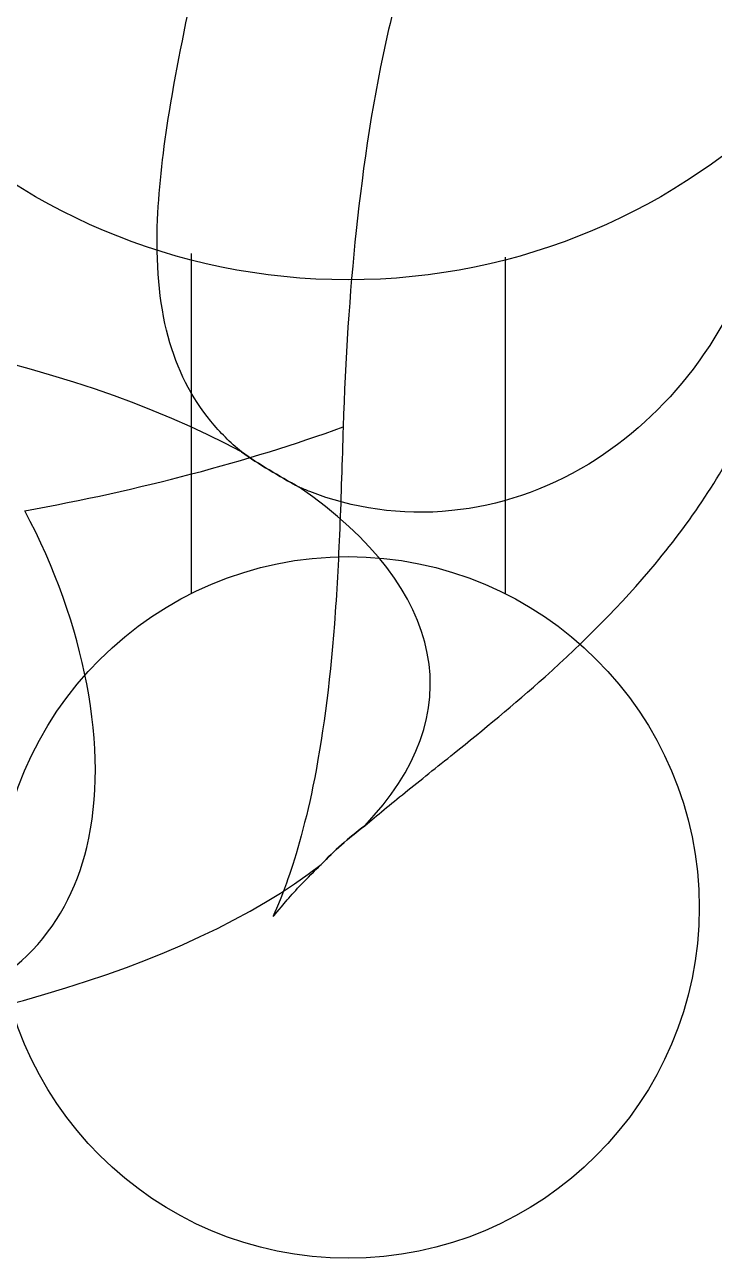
# Model space of a CAD drawing. Header units: millimetres. Extents: x 43168.9 to 43194.6, y -25545.1 to -25543.4.
# Drawn here: x 43170.3882071 to 43170.3884097, y -25543.9728026 to -25543.9724399 of the extents above; entities that cross this region are included whole.
import ezdxf

# ---------------------------------------------------------------- set-up
doc = ezdxf.new("R2010")
doc.units = ezdxf.units.MM
doc.header["$LTSCALE"] = 200

msp = doc.modelspace()

# ---------------------------------------------------------------- linework, layer by layer
for p, q in [((43170.38825598465, -25543.97250713325), (43170.38825598465, -25543.97260719011)), ((43170.38834825399, -25543.97250827739), (43170.38834825399, -25543.97260719011))]:
    msp.add_line(p, q)
for centre, radius in [((43170.38830211932, -25543.97233038212), 0.0001845386601803778), ((43170.38830211932, -25543.97269945944), 0.0001031602481980542)]:
    msp.add_circle(centre, radius)
at = {"extrusion": (-8.925943723536275e-15, -0.90630778703665, 0.4226182617406993)}
for centre, radius, start, end in [((43170.38806369818, -10795.33318572401, 23150.70882977933), 0.0002625686472822576, 37.91987025211861, 91.41256735089755), ((43170.38806369818, -10795.33318572401, 23150.70882977933), 0.0002625686472822576, 37.91987025211861, 91.41256735089755), ((43170.38806369818, -10795.33318572401, 23150.70882977933), 0.0002625686472822576, 37.91987025211769, 91.41256735089755), ((43170.38806369818, -10795.33318572401, 23150.70882977933), 0.0002625686472822576, 37.91987025211769, 91.41256735089755), ((43170.38806369818, -10795.33318572401, 23150.70861786084), 0.0003635565330604184, 293.2306828451023, 310.6785046882342), ((43170.38806369818, -10795.33318572401, 23150.70861786084), 0.0003635565330604184, 293.2306828451023, 310.6785046882342), ((43170.38806369818, -10795.33318572401, 23150.70861786084), 0.0003635565330604184, 293.2306828451023, 310.6785046882306), ((43170.38806369818, -10795.33318572401, 23150.70861786084), 0.0003635565330604184, 293.2306828451023, 310.6785046882306), ((43170.38806369818, -10795.33318572401, 23150.70882977933), 0.0002625686472822576, 337.9198700857469, 31.41256777303363), ((43170.38806369818, -10795.33318572401, 23150.70882977933), 0.0002625686472822576, 337.9198700857469, 31.41256777303363), ((43170.38806369818, -10795.33318572401, 23150.70882977933), 0.0002625686472822576, 337.9198700857439, 31.41256777303294), ((43170.38806369818, -10795.33318572401, 23150.70882977933), 0.0002625686472822576, 337.9198700857439, 31.41256777303294), ((43170.38806369818, -10795.33318572401, 23150.70882977933), 0.0002625686472822576, 277.9198701946469, 331.4125682207876), ((43170.38806369818, -10795.33318572401, 23150.70882977933), 0.0002625686472822576, 277.9198701946469, 331.4125682207876), ((43170.38806369818, -10795.33318572401, 23150.70882977933), 0.0002625686472822576, 277.9198701946469, 331.4125682207876), ((43170.38806369818, -10795.33318572401, 23150.70882977933), 0.0002625686472822576, 277.9198701946469, 331.4125682207876)]:
    msp.add_arc(centre, radius, start, end, dxfattribs=at)
at = {"extrusion": (-8.925943723536275e-15, -0.9063077870366502, 0.4226182617406993)}
msp.add_ellipse((43170.3884737484, -25543.9725160741, 0.01804610040450723), major_axis=(-0.0002354031058945361, 2.229075155876209e-18), ratio=0.9803798254429283, start_param=6.814777853799347, end_param=6.943197845649508, dxfattribs=at)
msp.add_ellipse((43170.3884737484, -25543.9725160741, 0.01804610040450723), major_axis=(-0.0002354031058945361, 2.229075155876209e-18), ratio=0.9803798254429283, start_param=6.814777853799347, end_param=6.943197845649508, dxfattribs=at)
at = {"extrusion": (8.925943723536275e-15, 0.9063077870366502, -0.4226182617406993)}
for start_param in [-0.6600125384699224, -0.6600125384699222]:
    msp.add_ellipse((43170.3884737484, -25543.9725160741, 0.01804610040450723), major_axis=(-0.0002354031058945361, 2.229075155876209e-18), ratio=0.9803798254429283, start_param=start_param, end_param=-0.5315925466197612, dxfattribs=at)
at = {"extrusion": (-9.270362255620057e-15, -0.9063077870366499, 0.4226182617406991)}
msp.add_ellipse((43170.38850978141, -25543.97272496973, 0.01759812227973462), major_axis=(-0.000117701552947267, 8.615710144307288e-05, 0.0001847645002957115), ratio=0.9803798254429282, start_param=6.814777853801533, end_param=6.943197845648005, dxfattribs=at)
at = {"extrusion": (9.270362255620057e-15, 0.9063077870366499, -0.4226182617406991)}
msp.add_ellipse((43170.38850978141, -25543.97272496973, 0.01759812227973462), major_axis=(-0.000117701552947267, 8.615710144307288e-05, 0.0001847645002957115), ratio=0.9803798254429282, start_param=-0.6600125384684193, end_param=-0.5315925466219465, dxfattribs=at)
at = {"extrusion": (8.965050923848139e-15, 0.9063077870366502, -0.4226182617406994)}
msp.add_ellipse((43170.38850978141, -25543.97272496973, 0.01759812227973462), major_axis=(-0.000117701552947267, 8.615710144307289e-05, 0.0001847645002957115), ratio=0.9803798254429283, start_param=-0.6600125384684193, end_param=-0.5315925466219464, dxfattribs=at)
at = {"extrusion": (-8.965050923848139e-15, -0.9063077870366502, 0.4226182617406994)}
msp.add_ellipse((43170.38850978141, -25543.97272496973, 0.01759812227973462), major_axis=(-0.000117701552947267, 8.615710144307289e-05, 0.0001847645002957115), ratio=0.9803798254429283, start_param=6.814777853801533, end_param=6.943197845648005, dxfattribs=at)
for points, knots in [([(43170.38827083071, -25543.97256551461, 0.01794007489975455), (43170.38826750192, -25543.9725627851, 0.01794506098174323), (43170.38826447036, -25543.97255976954, 0.01795007439577347), (43170.38825608645, -25543.97254951788, 0.01796550971667337), (43170.38825187748, -25543.97254130444, 0.01797580434532222), (43170.38824652308, -25543.97252141849, 0.01799512391012642), (43170.38824562707, -25543.97250997963, 0.01800366972253364), (43170.38824656068, -25543.97248706481, 0.01801561567332405), (43170.38824783927, -25543.97247642771, 0.01801953776364805), (43170.38825184152, -25543.97245167864, 0.01802519457618079), (43170.38825478732, -25543.97243763358, 0.01802607588571029), (43170.38826222008, -25543.97240381738, 0.01802314745709983), (43170.38826672191, -25543.9723843825, 0.01801719478904499), (43170.38827467711, -25543.97234820475, 0.01799793695769274), (43170.38827805498, -25543.97233177156, 0.01798448118345141), (43170.38828132094, -25543.97231856841, 0.01796821087594204)], [-2.193874727237303, -2.193874727237303, -2.193874727237303, -2.193874727237303, -2.053173940765497, -2.053173940765497, -1.756911644944969, -1.756911644944969, -1.446281681113746, -1.446281681113746, -1.200566963809252, -1.200566963809252, -0.8934201121356496, -0.8934201121356496, -0.4544234671103652, -0.4544234671103652, 0, 0, 0, 0]), ([(43170.38827083071, -25543.97256551461, 0.01794007489975455), (43170.38826750192, -25543.9725627851, 0.01794506098174323), (43170.38826447036, -25543.97255976954, 0.01795007439577347), (43170.38825608645, -25543.97254951788, 0.01796550971667337), (43170.38825187748, -25543.97254130444, 0.01797580434532222), (43170.38824652308, -25543.97252141849, 0.01799512391012642), (43170.38824562707, -25543.97250997963, 0.01800366972253364), (43170.38824656068, -25543.97248706481, 0.01801561567332405), (43170.38824783927, -25543.97247642771, 0.01801953776364805), (43170.38825184152, -25543.97245167864, 0.01802519457618079), (43170.38825478732, -25543.97243763358, 0.01802607588571029), (43170.38826222008, -25543.97240381738, 0.01802314745709983), (43170.38826672191, -25543.9723843825, 0.01801719478904499), (43170.38827467711, -25543.97234820475, 0.01799793695769274), (43170.38827805498, -25543.97233177156, 0.01798448118345141), (43170.38828132094, -25543.97231856841, 0.01796821087594204)], [-2.193874727237303, -2.193874727237303, -2.193874727237303, -2.193874727237303, -2.053173940765497, -2.053173940765497, -1.756911644944969, -1.756911644944969, -1.446281681113746, -1.446281681113746, -1.200566963809252, -1.200566963809252, -0.8934201121356496, -0.8934201121356496, -0.4544234671103652, -0.4544234671103652, 0, 0, 0, 0]), ([(43170.38827083071, -25543.97256551461, 0.01794007489975455), (43170.38826750192, -25543.9725627851, 0.01794506098174323), (43170.38826447036, -25543.97255976954, 0.01795007439577347), (43170.38825608645, -25543.97254951788, 0.01796550971667337), (43170.38825187748, -25543.97254130444, 0.01797580434532222), (43170.38824652308, -25543.97252141849, 0.01799512391012642), (43170.38824562707, -25543.97250997963, 0.01800366972253364), (43170.38824656068, -25543.97248706481, 0.01801561567332405), (43170.38824783927, -25543.97247642771, 0.01801953776364805), (43170.38825184152, -25543.97245167864, 0.01802519457618079), (43170.38825478732, -25543.97243763358, 0.01802607588571029), (43170.38826222008, -25543.97240381738, 0.01802314745709983), (43170.38826672191, -25543.9723843825, 0.01801719478904499), (43170.38827467711, -25543.97234820475, 0.01799793695769274), (43170.38827805498, -25543.97233177156, 0.01798448118345141), (43170.38828132094, -25543.97231856841, 0.01796821087594204)], [-2.193874727237303, -2.193874727237303, -2.193874727237303, -2.193874727237303, -2.053173940765497, -2.053173940765497, -1.756911644944969, -1.756911644944969, -1.446281681113746, -1.446281681113746, -1.200566963809252, -1.200566963809252, -0.8934201121356496, -0.8934201121356496, -0.4544234671103652, -0.4544234671103652, 0, 0, 0, 0]), ([(43170.38827083071, -25543.97256551461, 0.01794007489975455), (43170.38826750192, -25543.9725627851, 0.01794506098174323), (43170.38826447036, -25543.97255976954, 0.01795007439577347), (43170.38825608645, -25543.97254951788, 0.01796550971667337), (43170.38825187748, -25543.97254130444, 0.01797580434532222), (43170.38824652308, -25543.97252141849, 0.01799512391012642), (43170.38824562707, -25543.97250997963, 0.01800366972253364), (43170.38824656068, -25543.97248706481, 0.01801561567332405), (43170.38824783927, -25543.97247642771, 0.01801953776364805), (43170.38825184152, -25543.97245167864, 0.01802519457618079), (43170.38825478732, -25543.97243763358, 0.01802607588571029), (43170.38826222008, -25543.97240381738, 0.01802314745709983), (43170.38826672191, -25543.9723843825, 0.01801719478904499), (43170.38827467711, -25543.97234820475, 0.01799793695769274), (43170.38827805498, -25543.97233177156, 0.01798448118345141), (43170.38828132094, -25543.97231856841, 0.01796821087594204)], [-2.193874727237303, -2.193874727237303, -2.193874727237303, -2.193874727237303, -2.053173940765497, -2.053173940765497, -1.756911644944969, -1.756911644944969, -1.446281681113746, -1.446281681113746, -1.200566963809252, -1.200566963809252, -0.8934201121356496, -0.8934201121356496, -0.4544234671103652, -0.4544234671103652, 0, 0, 0, 0]), ([(43170.38842472003, -25543.9724597571, 0.01766543074400607), (43170.38841855623, -25543.97244612478, 0.01765107946977475), (43170.38841222154, -25543.97243318925, 0.01763643877371464), (43170.38840127223, -25543.97241367276, 0.01761170841534511), (43170.38839681588, -25543.97240643815, 0.01760178707759611), (43170.38838752062, -25543.97239339041, 0.01758159496001312), (43170.38838268898, -25543.97238755932, 0.0175713324522608), (43170.38837381207, -25543.97237952784, 0.01755320524442395), (43170.38836957562, -25543.97237648024, 0.01754476758587159), (43170.38836064546, -25543.97237293026, 0.01752777829346877), (43170.38835594022, -25543.97237247927, 0.01751922202647075), (43170.38834830081, -25543.97237466867, 0.01750611198822176), (43170.388344862, -25543.97237655886, 0.01750045245549013), (43170.38833827709, -25543.9723825027, 0.01749019229002828), (43170.38833513227, -25543.97238655385, 0.01748558939392113), (43170.3883284034, -25543.97239747345, 0.01747623418228021), (43170.38832493631, -25543.97240529148, 0.01747189162726862), (43170.38831885955, -25543.97242239478, 0.01746487950021004), (43170.38831625767, -25543.97243168942, 0.01746222605491929), (43170.38830953233, -25543.9724606514, 0.0174560625631166), (43170.38830651421, -25543.97248135464, 0.01745434840073519), (43170.38830254877, -25543.97251900859, 0.01745306669143943), (43170.38830129812, -25543.97253838205, 0.01745339235367267), (43170.38830066914, -25543.97255816816, 0.01745438754452957)], [1.217948512239519, 1.217948512239519, 1.217948512239519, 1.217948512239519, 1.632178155935316, 1.632178155935316, 1.904207848591202, 1.904207848591202, 2.176237541247088, 2.176237541247088, 2.369706205904499, 2.369706205904499, 2.56317487056191, 2.56317487056191, 2.698218941013879, 2.698218941013879, 2.833263011465849, 2.833263011465849, 3.038410732781919, 3.038410732781919, 3.24355845409799, 3.24355845409799, 3.65385389673013, 3.65385389673013, 4.055355743182416, 4.055355743182416, 4.055355743182416, 4.055355743182416]), ([(43170.38842472003, -25543.9724597571, 0.01766543074400607), (43170.38841855623, -25543.97244612478, 0.01765107946977475), (43170.38841222154, -25543.97243318925, 0.01763643877371464), (43170.38840127223, -25543.97241367276, 0.01761170841534511), (43170.38839681588, -25543.97240643815, 0.01760178707759611), (43170.38838752062, -25543.97239339041, 0.01758159496001312), (43170.38838268898, -25543.97238755932, 0.0175713324522608), (43170.38837381207, -25543.97237952784, 0.01755320524442395), (43170.38836957562, -25543.97237648024, 0.01754476758587159), (43170.38836064546, -25543.97237293026, 0.01752777829346877), (43170.38835594022, -25543.97237247927, 0.01751922202647075), (43170.38834830081, -25543.97237466867, 0.01750611198822176), (43170.388344862, -25543.97237655886, 0.01750045245549013), (43170.38833827709, -25543.9723825027, 0.01749019229002828), (43170.38833513227, -25543.97238655385, 0.01748558939392113), (43170.3883284034, -25543.97239747345, 0.01747623418228021), (43170.38832493631, -25543.97240529148, 0.01747189162726862), (43170.38831885955, -25543.97242239478, 0.01746487950021004), (43170.38831625767, -25543.97243168942, 0.01746222605491929), (43170.38830953233, -25543.9724606514, 0.0174560625631166), (43170.38830651421, -25543.97248135464, 0.01745434840073519), (43170.38830254877, -25543.97251900859, 0.01745306669143943), (43170.38830129812, -25543.97253838205, 0.01745339235367267), (43170.38830066914, -25543.97255816816, 0.01745438754452957)], [1.217948512239519, 1.217948512239519, 1.217948512239519, 1.217948512239519, 1.632178155935316, 1.632178155935316, 1.904207848591202, 1.904207848591202, 2.176237541247088, 2.176237541247088, 2.369706205904499, 2.369706205904499, 2.56317487056191, 2.56317487056191, 2.698218941013879, 2.698218941013879, 2.833263011465849, 2.833263011465849, 3.038410732781919, 3.038410732781919, 3.24355845409799, 3.24355845409799, 3.65385389673013, 3.65385389673013, 4.055355743182416, 4.055355743182416, 4.055355743182416, 4.055355743182416]), ([(43170.38842472003, -25543.9724597571, 0.01766543074400607), (43170.38841855623, -25543.97244612478, 0.01765107946977475), (43170.38841222154, -25543.97243318925, 0.01763643877371464), (43170.38840127223, -25543.97241367276, 0.01761170841534511), (43170.38839681588, -25543.97240643815, 0.01760178707759611), (43170.38838752062, -25543.97239339041, 0.01758159496001312), (43170.38838268898, -25543.97238755932, 0.0175713324522608), (43170.38837381207, -25543.97237952784, 0.01755320524442395), (43170.38836957562, -25543.97237648024, 0.01754476758587159), (43170.38836064546, -25543.97237293026, 0.01752777829346877), (43170.38835594022, -25543.97237247927, 0.01751922202647075), (43170.38834830081, -25543.97237466867, 0.01750611198822176), (43170.388344862, -25543.97237655886, 0.01750045245549013), (43170.38833827709, -25543.9723825027, 0.01749019229002828), (43170.38833513227, -25543.97238655385, 0.01748558939392113), (43170.3883284034, -25543.97239747345, 0.01747623418228021), (43170.38832493631, -25543.97240529148, 0.01747189162726862), (43170.38831885955, -25543.97242239478, 0.01746487950021004), (43170.38831625767, -25543.97243168942, 0.01746222605491929), (43170.38830953233, -25543.9724606514, 0.0174560625631166), (43170.38830651421, -25543.97248135464, 0.01745434840073519), (43170.38830254877, -25543.97251900859, 0.01745306669143943), (43170.38830129812, -25543.97253838205, 0.01745339235367267), (43170.38830066914, -25543.97255816816, 0.01745438754452957)], [1.217948512239519, 1.217948512239519, 1.217948512239519, 1.217948512239519, 1.632178155935316, 1.632178155935316, 1.904207848591202, 1.904207848591202, 2.176237541247088, 2.176237541247088, 2.369706205904499, 2.369706205904499, 2.56317487056191, 2.56317487056191, 2.698218941013879, 2.698218941013879, 2.833263011465849, 2.833263011465849, 3.038410732781919, 3.038410732781919, 3.24355845409799, 3.24355845409799, 3.65385389673013, 3.65385389673013, 4.055355743182416, 4.055355743182416, 4.055355743182416, 4.055355743182416]), ([(43170.38842472003, -25543.9724597571, 0.01766543074400607), (43170.38841855623, -25543.97244612478, 0.01765107946977475), (43170.38841222154, -25543.97243318925, 0.01763643877371464), (43170.38840127223, -25543.97241367276, 0.01761170841534511), (43170.38839681588, -25543.97240643815, 0.01760178707759611), (43170.38838752062, -25543.97239339041, 0.01758159496001312), (43170.38838268898, -25543.97238755932, 0.0175713324522608), (43170.38837381207, -25543.97237952784, 0.01755320524442395), (43170.38836957562, -25543.97237648024, 0.01754476758587159), (43170.38836064546, -25543.97237293026, 0.01752777829346877), (43170.38835594022, -25543.97237247927, 0.01751922202647075), (43170.38834830081, -25543.97237466867, 0.01750611198822176), (43170.388344862, -25543.97237655886, 0.01750045245549013), (43170.38833827709, -25543.9723825027, 0.01749019229002828), (43170.38833513227, -25543.97238655385, 0.01748558939392113), (43170.3883284034, -25543.97239747345, 0.01747623418228021), (43170.38832493631, -25543.97240529148, 0.01747189162726862), (43170.38831885955, -25543.97242239478, 0.01746487950021004), (43170.38831625767, -25543.97243168942, 0.01746222605491929), (43170.38830953233, -25543.9724606514, 0.0174560625631166), (43170.38830651421, -25543.97248135464, 0.01745434840073519), (43170.38830254877, -25543.97251900859, 0.01745306669143943), (43170.38830129812, -25543.97253838205, 0.01745339235367267), (43170.38830066914, -25543.97255816816, 0.01745438754452957)], [1.217948512239519, 1.217948512239519, 1.217948512239519, 1.217948512239519, 1.632178155935316, 1.632178155935316, 1.904207848591202, 1.904207848591202, 2.176237541247088, 2.176237541247088, 2.369706205904499, 2.369706205904499, 2.56317487056191, 2.56317487056191, 2.698218941013879, 2.698218941013879, 2.833263011465849, 2.833263011465849, 3.038410732781919, 3.038410732781919, 3.24355845409799, 3.24355845409799, 3.65385389673013, 3.65385389673013, 4.055355743182416, 4.055355743182416, 4.055355743182416, 4.055355743182416]), ([(43170.38842095852, -25543.97241317633, 0.01776532352745546), (43170.38842483039, -25543.97242479302, 0.01776776911947966), (43170.38842736744, -25543.97243658992, 0.01777121355908266), (43170.38842986951, -25543.97246296057, 0.01778032387108815), (43170.38842905485, -25543.97247742419, 0.01778627767590284), (43170.38842213523, -25543.97250961743, 0.01780121263974764), (43170.38841440262, -25543.9725267165, 0.01781043532159077), (43170.38839489935, -25543.97255249283, 0.01782802176863476), (43170.38838448472, -25543.97256199939, 0.01783606007446452), (43170.38836004999, -25543.97257683926, 0.017854301816308), (43170.38834632735, -25543.97258137661, 0.01786426791832636), (43170.38831760205, -25543.97258431484, 0.01788745582116315), (43170.38830328745, -25543.97258209186, 0.01790042649500777), (43170.38828983132, -25543.97257675974, 0.01791550065396519), (43170.38828880072, -25543.97257632678, 0.0179166760553721), (43170.38828778359, -25543.97257587464, 0.01791785773931542)], [-4.625165098568302, -4.625165098568302, -4.625165098568302, -4.625165098568302, -4.357188039795417, -4.357188039795417, -4.024584698406878, -4.024584698406878, -3.582796895717214, -3.582796895717214, -3.235179080898909, -3.235179080898909, -2.854879454670245, -2.854879454670245, -2.441147053774426, -2.441147053774426, -2.40637895082713, -2.40637895082713, -2.40637895082713, -2.40637895082713]), ([(43170.38842095852, -25543.97241317633, 0.01776532352745546), (43170.38842483039, -25543.97242479302, 0.01776776911947966), (43170.38842736744, -25543.97243658992, 0.01777121355908266), (43170.38842986951, -25543.97246296057, 0.01778032387108815), (43170.38842905485, -25543.97247742419, 0.01778627767590284), (43170.38842213523, -25543.97250961743, 0.01780121263974764), (43170.38841440262, -25543.9725267165, 0.01781043532159077), (43170.38839489935, -25543.97255249283, 0.01782802176863476), (43170.38838448472, -25543.97256199939, 0.01783606007446452), (43170.38836004999, -25543.97257683926, 0.017854301816308), (43170.38834632735, -25543.97258137661, 0.01786426791832636), (43170.38831760205, -25543.97258431484, 0.01788745582116315), (43170.38830328745, -25543.97258209186, 0.01790042649500777), (43170.38828983132, -25543.97257675974, 0.01791550065396519), (43170.38828880072, -25543.97257632678, 0.0179166760553721), (43170.38828778359, -25543.97257587464, 0.01791785773931542)], [-4.625165098568302, -4.625165098568302, -4.625165098568302, -4.625165098568302, -4.357188039795417, -4.357188039795417, -4.024584698406878, -4.024584698406878, -3.582796895717214, -3.582796895717214, -3.235179080898909, -3.235179080898909, -2.854879454670245, -2.854879454670245, -2.441147053774426, -2.441147053774426, -2.40637895082713, -2.40637895082713, -2.40637895082713, -2.40637895082713]), ([(43170.38842095852, -25543.97241317633, 0.01776532352745546), (43170.38842483039, -25543.97242479302, 0.01776776911947966), (43170.38842736744, -25543.97243658992, 0.01777121355908266), (43170.38842986951, -25543.97246296057, 0.01778032387108815), (43170.38842905485, -25543.97247742419, 0.01778627767590284), (43170.38842213523, -25543.97250961743, 0.01780121263974764), (43170.38841440262, -25543.9725267165, 0.01781043532159077), (43170.38839489935, -25543.97255249283, 0.01782802176863476), (43170.38838448472, -25543.97256199939, 0.01783606007446452), (43170.38836004999, -25543.97257683926, 0.017854301816308), (43170.38834632735, -25543.97258137661, 0.01786426791832636), (43170.38831760205, -25543.97258431484, 0.01788745582116315), (43170.38830328745, -25543.97258209186, 0.01790042649500777), (43170.38828983132, -25543.97257675974, 0.01791550065396519), (43170.38828880072, -25543.97257632678, 0.0179166760553721), (43170.38828778359, -25543.97257587464, 0.01791785773931542)], [-4.625165098568302, -4.625165098568302, -4.625165098568302, -4.625165098568302, -4.357188039795417, -4.357188039795417, -4.024584698406878, -4.024584698406878, -3.582796895717214, -3.582796895717214, -3.235179080898909, -3.235179080898909, -2.854879454670245, -2.854879454670245, -2.441147053774426, -2.441147053774426, -2.40637895082713, -2.40637895082713, -2.40637895082713, -2.40637895082713]), ([(43170.38842095852, -25543.97241317633, 0.01776532352745546), (43170.38842483039, -25543.97242479302, 0.01776776911947966), (43170.38842736744, -25543.97243658992, 0.01777121355908266), (43170.38842986951, -25543.97246296057, 0.01778032387108815), (43170.38842905485, -25543.97247742419, 0.01778627767590284), (43170.38842213523, -25543.97250961743, 0.01780121263974764), (43170.38841440262, -25543.9725267165, 0.01781043532159077), (43170.38839489935, -25543.97255249283, 0.01782802176863476), (43170.38838448472, -25543.97256199939, 0.01783606007446452), (43170.38836004999, -25543.97257683926, 0.017854301816308), (43170.38834632735, -25543.97258137661, 0.01786426791832636), (43170.38831760205, -25543.97258431484, 0.01788745582116315), (43170.38830328745, -25543.97258209186, 0.01790042649500777), (43170.38828983132, -25543.97257675974, 0.01791550065396519), (43170.38828880072, -25543.97257632678, 0.0179166760553721), (43170.38828778359, -25543.97257587464, 0.01791785773931542)], [-4.625165098568302, -4.625165098568302, -4.625165098568302, -4.625165098568302, -4.357188039795417, -4.357188039795417, -4.024584698406878, -4.024584698406878, -3.582796895717214, -3.582796895717214, -3.235179080898909, -3.235179080898909, -2.854879454670245, -2.854879454670245, -2.441147053774426, -2.441147053774426, -2.40637895082713, -2.40637895082713, -2.40637895082713, -2.40637895082713]), ([(43170.38830700954, -25543.97267542249, 0.01770437669129605), (43170.38831062355, -25543.97267236358, 0.01770997145808478), (43170.38831458947, -25543.97266911424, 0.01771524747966723), (43170.38832335749, -25543.9726620395, 0.01772521556510305), (43170.38832819079, -25543.97265819377, 0.01772986033171522), (43170.38834175478, -25543.97264727343, 0.01774067691108601), (43170.38835078949, -25543.97263987681, 0.01774570880144134), (43170.38837135944, -25543.97262144051, 0.01775260982768626), (43170.38838239715, -25543.97261045454, 0.0177533027617483), (43170.38840368186, -25543.97258482771, 0.01774920235750885), (43170.38841311989, -25543.97257042659, 0.01774375095991765), (43170.38842792838, -25543.9725385055, 0.01772771646496498), (43170.38843232013, -25543.97252107516, 0.01771662350955688), (43170.3884335645, -25543.97248823387, 0.01769232541432834), (43170.38843067958, -25543.97247293773, 0.01767930650482592), (43170.38842472003, -25543.9724597571, 0.01766543074400607)], [-2.196593381213373, -2.196593381213373, -2.196593381213373, -2.196593381213373, -2.038908789736159, -2.038908789736159, -1.872924553605285, -1.872924553605285, -1.597806577120063, -1.597806577120063, -1.259907851898076, -1.259907851898076, -0.8747476648427814, -0.8747476648427814, -0.4295250804478031, -0.4295250804478031, 0, 0, 0, 0]), ([(43170.38830700954, -25543.97267542249, 0.01770437669129605), (43170.38831062355, -25543.97267236358, 0.01770997145808478), (43170.38831458947, -25543.97266911424, 0.01771524747966723), (43170.38832335749, -25543.9726620395, 0.01772521556510305), (43170.38832819079, -25543.97265819377, 0.01772986033171522), (43170.38834175478, -25543.97264727343, 0.01774067691108601), (43170.38835078949, -25543.97263987681, 0.01774570880144134), (43170.38837135944, -25543.97262144051, 0.01775260982768626), (43170.38838239715, -25543.97261045454, 0.0177533027617483), (43170.38840368186, -25543.97258482771, 0.01774920235750885), (43170.38841311989, -25543.97257042659, 0.01774375095991765), (43170.38842792838, -25543.9725385055, 0.01772771646496498), (43170.38843232013, -25543.97252107516, 0.01771662350955688), (43170.3884335645, -25543.97248823387, 0.01769232541432834), (43170.38843067958, -25543.97247293773, 0.01767930650482592), (43170.38842472003, -25543.9724597571, 0.01766543074400607)], [-2.196593381213373, -2.196593381213373, -2.196593381213373, -2.196593381213373, -2.038908789736159, -2.038908789736159, -1.872924553605285, -1.872924553605285, -1.597806577120063, -1.597806577120063, -1.259907851898076, -1.259907851898076, -0.8747476648427814, -0.8747476648427814, -0.4295250804478031, -0.4295250804478031, 0, 0, 0, 0]), ([(43170.38830700954, -25543.97267542249, 0.01770437669129605), (43170.38831062355, -25543.97267236358, 0.01770997145808478), (43170.38831458947, -25543.97266911424, 0.01771524747966723), (43170.38832335749, -25543.9726620395, 0.01772521556510305), (43170.38832819079, -25543.97265819377, 0.01772986033171522), (43170.38834175478, -25543.97264727343, 0.01774067691108601), (43170.38835078949, -25543.97263987681, 0.01774570880144134), (43170.38837135944, -25543.97262144051, 0.01775260982768626), (43170.38838239715, -25543.97261045454, 0.0177533027617483), (43170.38840368186, -25543.97258482771, 0.01774920235750885), (43170.38841311989, -25543.97257042659, 0.01774375095991765), (43170.38842792838, -25543.9725385055, 0.01772771646496498), (43170.38843232013, -25543.97252107516, 0.01771662350955688), (43170.3884335645, -25543.97248823387, 0.01769232541432834), (43170.38843067958, -25543.97247293773, 0.01767930650482592), (43170.38842472003, -25543.9724597571, 0.01766543074400607)], [-2.196593381213373, -2.196593381213373, -2.196593381213373, -2.196593381213373, -2.038908789736159, -2.038908789736159, -1.872924553605285, -1.872924553605285, -1.597806577120063, -1.597806577120063, -1.259907851898076, -1.259907851898076, -0.8747476648427814, -0.8747476648427814, -0.4295250804478031, -0.4295250804478031, 0, 0, 0, 0]), ([(43170.38830700954, -25543.97267542249, 0.01770437669129605), (43170.38831062355, -25543.97267236358, 0.01770997145808478), (43170.38831458947, -25543.97266911424, 0.01771524747966723), (43170.38832335749, -25543.9726620395, 0.01772521556510305), (43170.38832819079, -25543.97265819377, 0.01772986033171522), (43170.38834175478, -25543.97264727343, 0.01774067691108601), (43170.38835078949, -25543.97263987681, 0.01774570880144134), (43170.38837135944, -25543.97262144051, 0.01775260982768626), (43170.38838239715, -25543.97261045454, 0.0177533027617483), (43170.38840368186, -25543.97258482771, 0.01774920235750885), (43170.38841311989, -25543.97257042659, 0.01774375095991765), (43170.38842792838, -25543.9725385055, 0.01772771646496498), (43170.38843232013, -25543.97252107516, 0.01771662350955688), (43170.3884335645, -25543.97248823387, 0.01769232541432834), (43170.38843067958, -25543.97247293773, 0.01767930650482592), (43170.38842472003, -25543.9724597571, 0.01766543074400607)], [-2.196593381213373, -2.196593381213373, -2.196593381213373, -2.196593381213373, -2.038908789736159, -2.038908789736159, -1.872924553605285, -1.872924553605285, -1.597806577120063, -1.597806577120063, -1.259907851898076, -1.259907851898076, -0.8747476648427814, -0.8747476648427814, -0.4295250804478031, -0.4295250804478031, 0, 0, 0, 0]), ([(43170.38830066914, -25543.97255816816, 0.01745438754452957), (43170.3883003481, -25543.9725682673, 0.01745489550543767), (43170.38830006301, -25543.97257828387, 0.01745650104734266), (43170.38829927493, -25543.97259770315, 0.01746166651654655), (43170.38829877596, -25543.9726070763, 0.01746519000729919), (43170.38829672034, -25543.97263409271, 0.01747837620448492), (43170.38829453934, -25543.97265037589, 0.01749058064223419), (43170.38828928935, -25543.97267605862, 0.01751892454376375), (43170.38828636301, -25543.9726857723, 0.01753449602496845), (43170.38828157067, -25543.97269900455, 0.0175689454837573), (43170.38827984937, -25543.97270216634, 0.01758725581057926), (43170.38828031027, -25543.97270203177, 0.01761989855147761), (43170.38828159631, -25543.97270023149, 0.01763352864188245), (43170.38828656801, -25543.97269452853, 0.01765833804246793), (43170.38828990675, -25543.97269095821, 0.01766948188136363), (43170.38829425629, -25543.97268680722, 0.01767996204663153)], [-2.215918588656616, -2.215918588656616, -2.215918588656616, -2.215918588656616, -1.999073645160229, -1.999073645160229, -1.78511076550346, -1.78511076550346, -1.353818703814342, -1.353818703814342, -0.9583842531756585, -0.9583842531756585, -0.5556994523600673, -0.5556994523600673, -0.2589073606574563, -0.2589073606574563, 0, 0, 0, 0]), ([(43170.38830066914, -25543.97255816816, 0.01745438754452957), (43170.3883003481, -25543.9725682673, 0.01745489550543767), (43170.38830006301, -25543.97257828387, 0.01745650104734266), (43170.38829927493, -25543.97259770315, 0.01746166651654655), (43170.38829877596, -25543.9726070763, 0.01746519000729919), (43170.38829672034, -25543.97263409271, 0.01747837620448492), (43170.38829453934, -25543.97265037589, 0.01749058064223419), (43170.38828928935, -25543.97267605862, 0.01751892454376375), (43170.38828636301, -25543.9726857723, 0.01753449602496845), (43170.38828157067, -25543.97269900455, 0.0175689454837573), (43170.38827984937, -25543.97270216634, 0.01758725581057926), (43170.38828031027, -25543.97270203177, 0.01761989855147761), (43170.38828159631, -25543.97270023149, 0.01763352864188245), (43170.38828656801, -25543.97269452853, 0.01765833804246793), (43170.38828990675, -25543.97269095821, 0.01766948188136363), (43170.38829425629, -25543.97268680722, 0.01767996204663153)], [-2.215918588656616, -2.215918588656616, -2.215918588656616, -2.215918588656616, -1.999073645160229, -1.999073645160229, -1.78511076550346, -1.78511076550346, -1.353818703814342, -1.353818703814342, -0.9583842531756585, -0.9583842531756585, -0.5556994523600673, -0.5556994523600673, -0.2589073606574563, -0.2589073606574563, 0, 0, 0, 0]), ([(43170.38830066914, -25543.97255816816, 0.01745438754452957), (43170.3883003481, -25543.9725682673, 0.01745489550543767), (43170.38830006301, -25543.97257828387, 0.01745650104734266), (43170.38829927493, -25543.97259770315, 0.01746166651654655), (43170.38829877596, -25543.9726070763, 0.01746519000729919), (43170.38829672034, -25543.97263409271, 0.01747837620448492), (43170.38829453934, -25543.97265037589, 0.01749058064223419), (43170.38828928935, -25543.97267605862, 0.01751892454376375), (43170.38828636301, -25543.9726857723, 0.01753449602496845), (43170.38828157067, -25543.97269900455, 0.0175689454837573), (43170.38827984937, -25543.97270216634, 0.01758725581057926), (43170.38828031027, -25543.97270203177, 0.01761989855147761), (43170.38828159631, -25543.97270023149, 0.01763352864188245), (43170.38828656801, -25543.97269452853, 0.01765833804246793), (43170.38828990675, -25543.97269095821, 0.01766948188136363), (43170.38829425629, -25543.97268680722, 0.01767996204663153)], [-2.215918588656616, -2.215918588656616, -2.215918588656616, -2.215918588656616, -1.999073645160229, -1.999073645160229, -1.78511076550346, -1.78511076550346, -1.353818703814342, -1.353818703814342, -0.9583842531756585, -0.9583842531756585, -0.5556994523600673, -0.5556994523600673, -0.2589073606574563, -0.2589073606574563, 0, 0, 0, 0]), ([(43170.38830066914, -25543.97255816816, 0.01745438754452957), (43170.3883003481, -25543.9725682673, 0.01745489550543767), (43170.38830006301, -25543.97257828387, 0.01745650104734266), (43170.38829927493, -25543.97259770315, 0.01746166651654655), (43170.38829877596, -25543.9726070763, 0.01746519000729919), (43170.38829672034, -25543.97263409271, 0.01747837620448492), (43170.38829453934, -25543.97265037589, 0.01749058064223419), (43170.38828928935, -25543.97267605862, 0.01751892454376375), (43170.38828636301, -25543.9726857723, 0.01753449602496845), (43170.38828157067, -25543.97269900455, 0.0175689454837573), (43170.38827984937, -25543.97270216634, 0.01758725581057926), (43170.38828031027, -25543.97270203177, 0.01761989855147761), (43170.38828159631, -25543.97270023149, 0.01763352864188245), (43170.38828656801, -25543.97269452853, 0.01765833804246793), (43170.38828990675, -25543.97269095821, 0.01766948188136363), (43170.38829425629, -25543.97268680722, 0.01767996204663153)], [-2.215918588656616, -2.215918588656616, -2.215918588656616, -2.215918588656616, -1.999073645160229, -1.999073645160229, -1.78511076550346, -1.78511076550346, -1.353818703814342, -1.353818703814342, -0.9583842531756585, -0.9583842531756585, -0.5556994523600673, -0.5556994523600673, -0.2589073606574563, -0.2589073606574563, 0, 0, 0, 0]), ([(43170.38809987674, -25543.97274361781, 0.01755813135290555), (43170.38810695406, -25543.97274323912, 0.01755801008245145), (43170.388114027, -25543.97274276142, 0.01755742070605761), (43170.38812857599, -25543.97274147991, 0.01755516944440963), (43170.38813603349, -25543.97274065178, 0.0175534209561367), (43170.38815567266, -25543.97273773946, 0.01754706015987097), (43170.38816718369, -25543.97273522137, 0.0175413779800982), (43170.38818986288, -25543.97272714697, 0.01752552979428198), (43170.38819990611, -25543.97272130187, 0.01751516904536999), (43170.38821664824, -25543.97270494117, 0.01749113724060408), (43170.38822233332, -25543.97269421502, 0.01747775632513407), (43170.38822877579, -25543.97266747258, 0.01745059960800854), (43170.38822862099, -25543.97265108764, 0.01743730608441504), (43170.38822216641, -25543.97261704347, 0.01741579517026258), (43170.38821611421, -25543.97259962267, 0.01740749294066354), (43170.38820709701, -25543.97258283525, 0.01740148880731785)], [-2.196672780803036, -2.196672780803036, -2.196672780803036, -2.196672780803036, -2.044175111435477, -2.044175111435477, -1.878722584353413, -1.878722584353413, -1.595593610340766, -1.595593610340766, -1.258161095511889, -1.258161095511889, -0.8728904230523162, -0.8728904230523162, -0.428130306509001, -0.428130306509001, 0, 0, 0, 0]), ([(43170.38809987674, -25543.97274361781, 0.01755813135290555), (43170.38810695406, -25543.97274323912, 0.01755801008245145), (43170.388114027, -25543.97274276142, 0.01755742070605761), (43170.38812857599, -25543.97274147991, 0.01755516944440963), (43170.38813603349, -25543.97274065178, 0.0175534209561367), (43170.38815567266, -25543.97273773946, 0.01754706015987097), (43170.38816718369, -25543.97273522137, 0.0175413779800982), (43170.38818986288, -25543.97272714697, 0.01752552979428198), (43170.38819990611, -25543.97272130187, 0.01751516904536999), (43170.38821664824, -25543.97270494117, 0.01749113724060408), (43170.38822233332, -25543.97269421502, 0.01747775632513407), (43170.38822877579, -25543.97266747258, 0.01745059960800854), (43170.38822862099, -25543.97265108764, 0.01743730608441504), (43170.38822216641, -25543.97261704347, 0.01741579517026258), (43170.38821611421, -25543.97259962267, 0.01740749294066354), (43170.38820709701, -25543.97258283525, 0.01740148880731785)], [-2.196672780803036, -2.196672780803036, -2.196672780803036, -2.196672780803036, -2.044175111435477, -2.044175111435477, -1.878722584353413, -1.878722584353413, -1.595593610340766, -1.595593610340766, -1.258161095511889, -1.258161095511889, -0.8728904230523162, -0.8728904230523162, -0.428130306509001, -0.428130306509001, 0, 0, 0, 0]), ([(43170.38809987674, -25543.97274361781, 0.01755813135290555), (43170.38810695406, -25543.97274323912, 0.01755801008245145), (43170.388114027, -25543.97274276142, 0.01755742070605761), (43170.38812857599, -25543.97274147991, 0.01755516944440963), (43170.38813603349, -25543.97274065178, 0.0175534209561367), (43170.38815567266, -25543.97273773946, 0.01754706015987097), (43170.38816718369, -25543.97273522137, 0.0175413779800982), (43170.38818986288, -25543.97272714697, 0.01752552979428198), (43170.38819990611, -25543.97272130187, 0.01751516904536999), (43170.38821664824, -25543.97270494117, 0.01749113724060408), (43170.38822233332, -25543.97269421502, 0.01747775632513407), (43170.38822877579, -25543.97266747258, 0.01745059960800854), (43170.38822862099, -25543.97265108764, 0.01743730608441504), (43170.38822216641, -25543.97261704347, 0.01741579517026258), (43170.38821611421, -25543.97259962267, 0.01740749294066354), (43170.38820709701, -25543.97258283525, 0.01740148880731785)], [-2.196672780803036, -2.196672780803036, -2.196672780803036, -2.196672780803036, -2.044175111435477, -2.044175111435477, -1.878722584353413, -1.878722584353413, -1.595593610340766, -1.595593610340766, -1.258161095511889, -1.258161095511889, -0.8728904230523162, -0.8728904230523162, -0.428130306509001, -0.428130306509001, 0, 0, 0, 0]), ([(43170.38809987674, -25543.97274361781, 0.01755813135290555), (43170.38810695406, -25543.97274323912, 0.01755801008245145), (43170.388114027, -25543.97274276142, 0.01755742070605761), (43170.38812857599, -25543.97274147991, 0.01755516944440963), (43170.38813603349, -25543.97274065178, 0.0175534209561367), (43170.38815567266, -25543.97273773946, 0.01754706015987097), (43170.38816718369, -25543.97273522137, 0.0175413779800982), (43170.38818986288, -25543.97272714697, 0.01752552979428198), (43170.38819990611, -25543.97272130187, 0.01751516904536999), (43170.38821664824, -25543.97270494117, 0.01749113724060408), (43170.38822233332, -25543.97269421502, 0.01747775632513407), (43170.38822877579, -25543.97266747258, 0.01745059960800854), (43170.38822862099, -25543.97265108764, 0.01743730608441504), (43170.38822216641, -25543.97261704347, 0.01741579517026258), (43170.38821611421, -25543.97259962267, 0.01740749294066354), (43170.38820709701, -25543.97258283525, 0.01740148880731785)], [-2.196672780803036, -2.196672780803036, -2.196672780803036, -2.196672780803036, -2.044175111435477, -2.044175111435477, -1.878722584353413, -1.878722584353413, -1.595593610340766, -1.595593610340766, -1.258161095511889, -1.258161095511889, -0.8728904230523162, -0.8728904230523162, -0.428130306509001, -0.428130306509001, 0, 0, 0, 0])]:
    msp.add_open_spline(points, degree=3, knots=knots)

doc.saveas('drawing.dxf')
